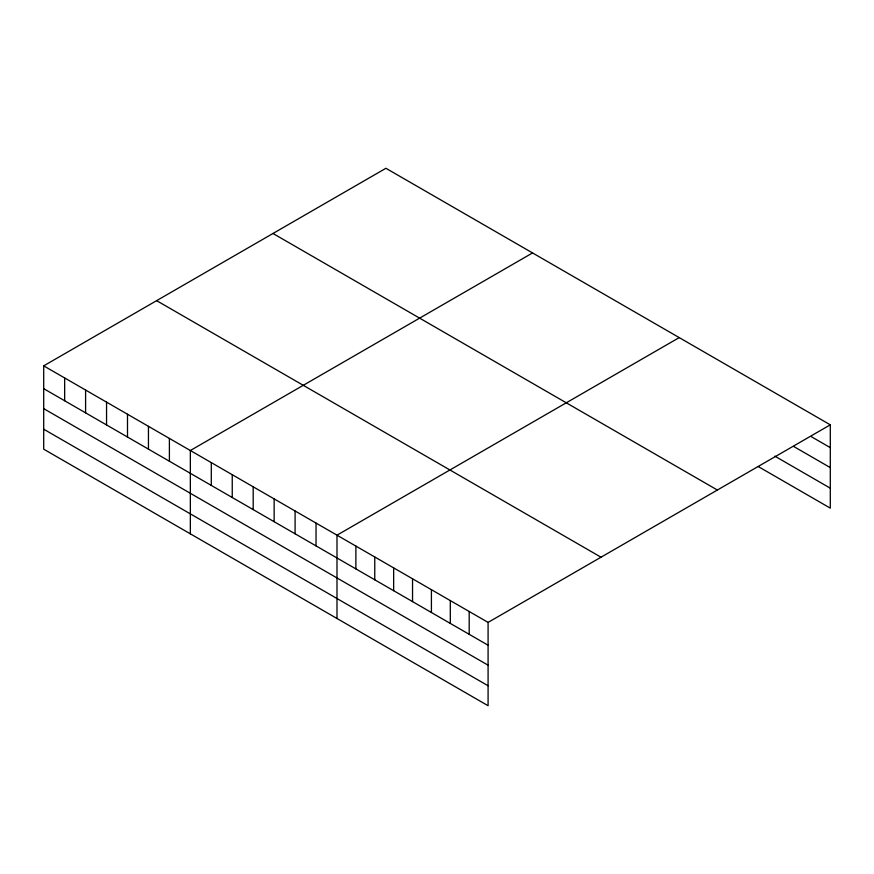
<?xml version="1.0" encoding="UTF-8"?>
<svg xmlns="http://www.w3.org/2000/svg" width="874" height="874" viewBox="0 0 874 874"><rect width="100%" height="100%" fill="white"/><g stroke="black" fill="none" stroke-linecap="round" stroke-linejoin="round"><path stroke-width="1.31" d="M488.085 665.19L488.085 622.408L43.7 365.856L43.7 449.17L488.085 705.722L488.085 665.19L43.7 408.628M758.293 466.574L830.3 508.144L830.3 424.83L385.915 168.278L43.7 365.856M532.561 252.936L190.346 450.514L190.346 533.828M679.207 337.604L336.993 535.183L336.993 618.497M488.085 622.408L830.3 424.83M811.411 436.738L830.3 447.641M793.712 446.483L830.3 467.612M774.823 456.152L830.3 488.184M272.983 233.478L717.368 490.03M156.632 300.656L601.017 557.208M43.7 388.657L488.085 645.22M43.7 429.2L488.085 685.762M469.196 611.505L469.196 634.316M450.307 600.602L450.307 623.413M431.417 589.699L431.417 612.51M412.539 578.796L412.539 601.607M393.65 567.892L393.65 590.704M374.76 556.989L374.76 579.801M355.882 546.086L355.882 568.898M316.038 523.089L316.038 545.9M295.095 510.995L295.095 533.796M274.141 498.901L274.141 521.702M253.198 486.807L253.198 509.608M232.244 474.702L232.244 497.514M211.29 462.608L211.29 485.42M169.392 438.42L169.392 461.232M148.449 426.326L148.449 449.138M127.495 414.232L127.495 437.044M106.552 402.138L106.552 424.95M85.597 390.044L85.597 412.856M64.654 377.95L64.654 400.751"/></g></svg>
